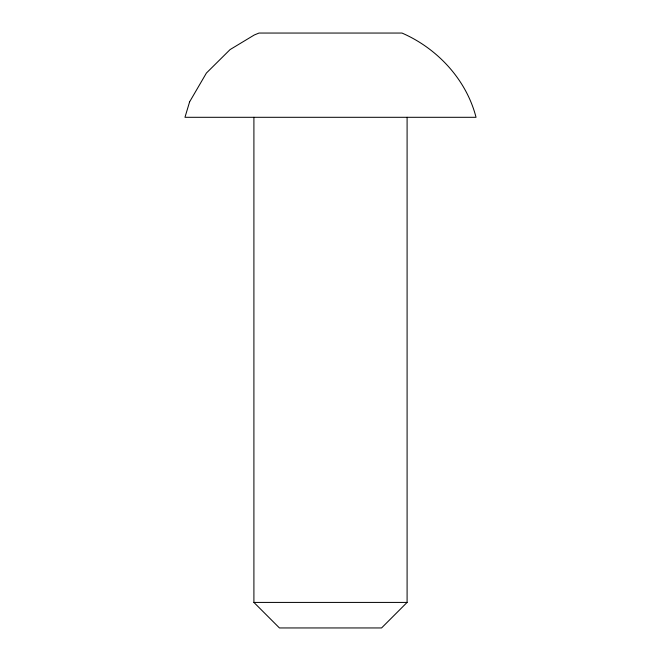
<?xml version="1.0" encoding="UTF-8"?>
<svg xmlns="http://www.w3.org/2000/svg" width="661" height="661" viewBox="0 0 661 661"><rect width="100%" height="100%" fill="white"/><g stroke="black" fill="none" stroke-linecap="round" stroke-linejoin="round"><path stroke-width="0.99" d="M407.093 117.303L407.093 602.419L381.562 627.95L279.438 627.95L253.907 602.419L253.907 117.303M253.907 602.419L407.093 602.419M189.616 101.835L184.964 117.303L476.036 117.303C466.402 79.651 437.375 48.385 401.987 33.05L259.013 33.05L254.287 34.983L230.078 49.583L206.406 73.049L189.616 101.835"/></g></svg>
